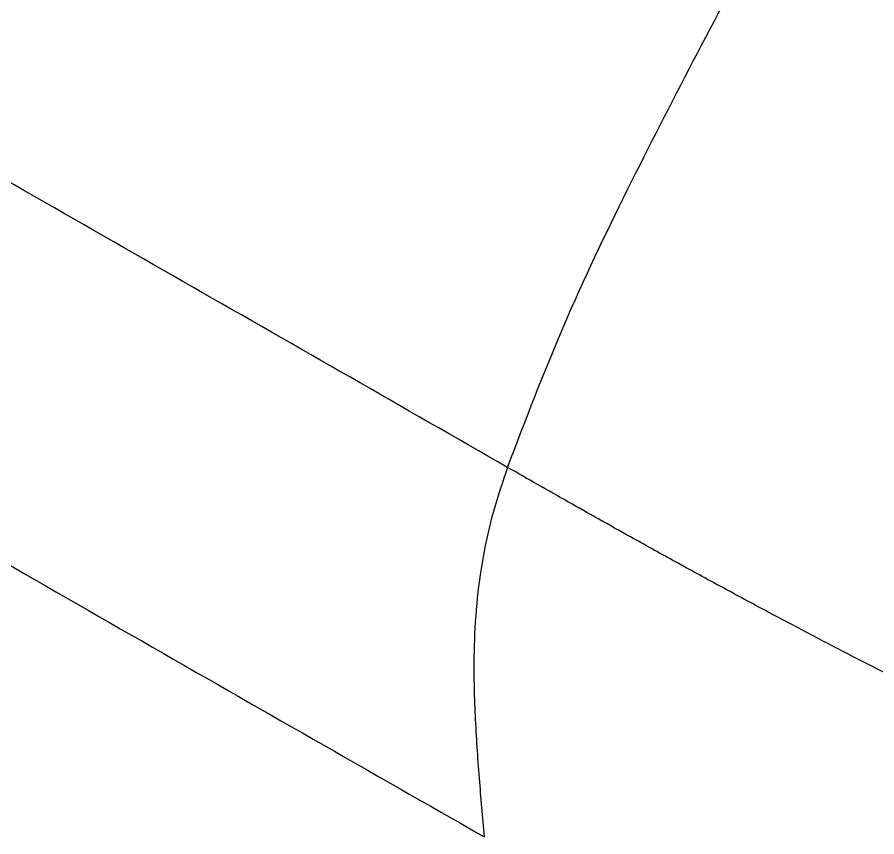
# Model space of a CAD drawing. Extents: x 400 to 501, y 484 to 634.
# Drawn here: x 425.68 to 429.175, y 558.141 to 561.472 of the extents above; entities that cross this region are included whole.
import ezdxf

# ---------------------------------------------------------------- set-up
doc = ezdxf.new("R2010")
doc.units = 0
doc.header["$MEASUREMENT"] = 0
doc.layers.add('DIM', color=3, linetype='Continuous')
doc.layers.add('GEOMETRY', color=3, linetype='Continuous', lineweight=25)

# ---------------------------------------------------------------- blocks, each defined once
blk = doc.blocks.new('2026 GRANDEE')
at = {"layer": 'GEOMETRY', "ltscale": 16}
for points, knots in [([(-22.7511, -37.1976), (-22.677, -37.0037), (-22.5306, -36.6206), (-22.2687, -36.0738), (-21.998, -35.548), (-21.7236, -35.0308), (-21.4371, -34.5168), (-21.1087, -33.9746), (-20.7321, -33.4138), (-20.3054, -32.8412), (-19.8543, -32.2906), (-19.382, -31.7607), (-18.89, -31.2506), (-18.3784, -30.7598), (-17.8469, -30.2887), (-17.2943, -29.839), (-16.7192, -29.4138), (-16.1545, -29.0395), (-15.6078, -28.7141), (-15.0895, -28.4323), (-14.5697, -28.1642), (-14.044, -27.8983), (-13.4995, -27.6384), (-13.1184, -27.4911), (-12.9255, -27.4165)], [0, 0, 0, 0, 0.043581, 0.086128, 0.127218, 0.167808, 0.209119, 0.250866, 0.300979, 0.350971, 0.400782, 0.450417, 0.499973, 0.549557, 0.599236, 0.649064, 0.69912, 0.74941, 0.791338, 0.832807, 0.873394, 0.914208, 0.956555, 1, 1, 1, 1]), ([(-22.7511, -37.1976), (-23.177, -36.9538), (-24.0287, -36.4661), (-25.3183, -35.7297), (-26.6166, -34.99), (-27.9262, -34.2461), (-29.246, -33.4984), (-30.135, -32.9965), (-30.5793, -32.7457)], [0, 0, 0, 0, 0.166904, 0.333813, 0.500596, 0.666871, 0.833498, 1, 1, 1, 1]), ([(-31.2732, -33.7924), (-30.9189, -34.0034), (-30.2102, -34.4255), (-29.1486, -35.0544), (-28.0913, -35.6749), (-26.9207, -36.3561), (-25.6357, -37.0999), (-24.2371, -37.9051), (-23.3099, -38.4343), (-22.8463, -38.6989)], [0, 0, 0, 0, 0.124864, 0.249829, 0.374703, 0.499405, 0.66619, 0.833098, 1, 1, 1, 1]), ([(-22.7271, -40.0506), (-22.994, -39.9302), (-23.5277, -39.6894), (-24.3315, -39.3094), (-25.1385, -38.9233), (-25.9491, -38.5337), (-26.4944, -38.2764), (-26.767, -38.1478)], [0, 0, 0, 0, 0.1999229, 0.3998754, 0.5998694, 0.7999137, 1, 1, 1, 1])]:
    blk.add_open_spline(points, degree=3, knots=knots, dxfattribs=at)
at = {"layer": 'GEOMETRY'}
blk.add_open_spline([(-22.7511, -37.1976), (-22.7712, -37.2569), (-22.8116, -37.3761), (-22.8538, -37.5627), (-22.8795, -37.7547), (-22.8904, -37.9717), (-22.8851, -38.2077), (-22.8677, -38.4562), (-22.8533, -38.6194), (-22.8463, -38.6989)], degree=3, knots=[0, 0, 0, 0, 0.118999, 0.239379, 0.36265, 0.489767, 0.663488, 0.836001, 1, 1, 1, 1], dxfattribs=at)
at = {"layer": 'GEOMETRY', "color": 4, "ltscale": 16}
blk.add_open_spline([(-20.8563, -38.2109), (-20.8965, -38.1915), (-20.976, -38.1533), (-21.1089, -38.0876), (-21.2517, -38.0156), (-21.4045, -37.937), (-21.5655, -37.8528), (-21.7332, -37.7636), (-21.9053, -37.6708), (-22.079, -37.5758), (-22.2808, -37.4641), (-22.5084, -37.3363), (-22.67, -37.244), (-22.7511, -37.1976)], degree=3, knots=[0, 0, 0, 0, 0.088552, 0.174838, 0.260343, 0.343988, 0.426485, 0.508573, 0.590392, 0.671913, 0.753431, 0.876246, 1, 1, 1, 1], dxfattribs=at)

msp = doc.modelspace()

# ---------------------------------------------------------------- block references
at = {"layer": 'DIM'}
msp.add_blockref('2026 GRANDEE', (450.4248, 596.8403), dxfattribs=at)

doc.saveas('drawing.dxf')
